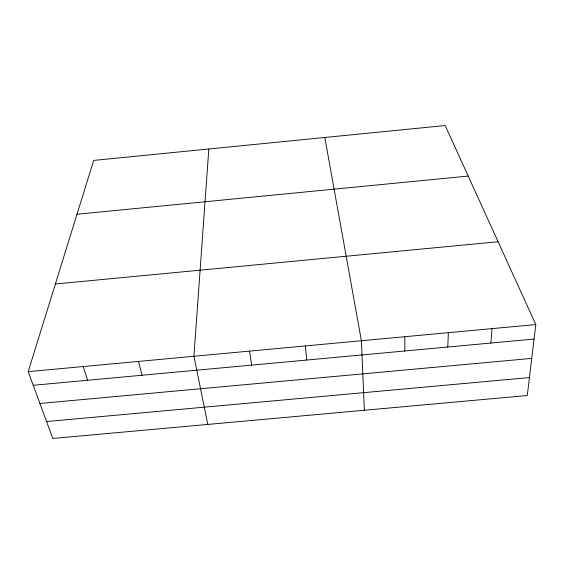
<?xml version="1.0" encoding="UTF-8"?>
<svg xmlns="http://www.w3.org/2000/svg" width="564" height="564" viewBox="0 0 564 564"><rect width="100%" height="100%" fill="white"/><g stroke="black" fill="none" stroke-linecap="round" stroke-linejoin="round"><path stroke-width="0.85" d="M447.795 347.022L448.352 332.675M208.821 148.995L193.917 356.272L207.82 424.431M490.87 343.046L492.019 328.629M535.8 324.568L527.291 395.512L52.805 438.468L28.2 371.641L93.687 160.416L445.193 125.532L535.8 324.568L28.2 371.641M76.993 214.249L468.205 176.074M55.371 283.995L498.097 241.744M33.227 385.282L534.059 339.063M39.917 403.471L531.746 358.38M46.572 421.541L529.441 377.556M83.246 366.537L87.547 380.27M138.483 361.411L142.058 375.236M324.808 137.482L361.39 340.741L364.365 410.261M249.542 351.111L251.643 365.127M305.364 345.936L306.724 360.043M404.811 336.715L404.839 350.984"/></g></svg>
